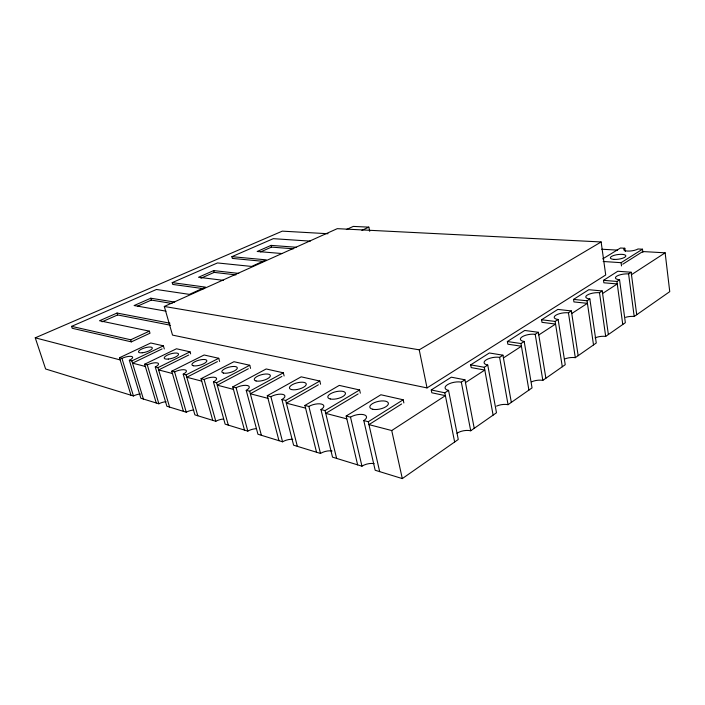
<?xml version="1.0" encoding="UTF-8"?>
<svg xmlns="http://www.w3.org/2000/svg" width="705" height="705" viewBox="0 0 705 705"><rect width="100%" height="100%" fill="white"/><g stroke="black" fill="none" stroke-linecap="round" stroke-linejoin="round"><path stroke-width="1.06" d="M357.629 464.868L346.164 416.029L350.508 417.149A9.65 4.063 -12.9 0 1 363.833 414.707A9.65 4.063 -12.9 0 1 363.789 420.559L375.175 470.253L402.308 478.589L458.268 439.471L448.556 390.385A10.064 4.089 -10.2 0 1 447.375 384.745A10.064 4.089 -10.2 0 1 461.317 382.128L464.93 379.792L474.227 428.314M457.025 433.258A9.896 4.486 -9.7 0 1 470.711 430.781L496.487 412.76L487.745 365.031A9.764 3.772 -9.3 0 1 486.115 359.92A9.764 3.772 -9.3 0 1 499.598 357.356L502.956 355.188L511.328 402.388M496.549 406.124A9.606 4.142 -8.7 0 1 508.049 404.679L532.046 387.9L524.185 341.458A9.482 3.49 -8.6 0 1 522.149 336.814A9.482 3.49 -8.6 0 1 535.218 334.311L538.347 332.293L545.89 378.224M531.632 381.819A9.341 3.833 -7.9 0 1 542.832 380.365L565.234 364.705L558.14 319.488A9.236 3.234 -8.1 0 1 555.769 315.267A9.236 3.234 -8.1 0 1 568.441 312.817L571.358 310.931L578.162 355.664M564.397 359.127A9.103 3.56 -7.3 0 1 575.306 357.664L596.263 343.009L589.856 298.964A9.006 2.996 -7.6 0 1 587.195 295.113A9.006 2.996 -7.6 0 1 599.497 292.725L602.229 290.954L608.371 334.549M595.064 337.889A8.883 3.305 -6.9 0 1 605.692 336.417L625.344 322.687L619.554 279.744A8.804 2.785 -7.3 0 1 616.646 276.237A8.804 2.785 -7.3 0 1 628.596 273.901L631.16 272.236L636.712 314.738M625.626 317.312A8.68 3.076 -6.5 0 1 634.192 316.492L669.75 291.641L665.141 252.822L642.784 251.553L622.762 264.208M401.665 403.947L368.962 424.621L391.724 430.543L445.401 395.655L431.812 392.782L431.24 389.962L451.323 377.184L464.93 379.792M465.467 382.612L484.802 370.046L471.196 367.605L470.676 364.864L489.34 352.985L502.956 355.188M503.44 357.928L521.427 346.234L507.829 344.19L507.362 341.52L524.758 330.451L538.347 332.293M538.787 334.954L555.549 324.053L541.995 322.344L541.572 319.753L557.831 309.407L571.358 310.931M571.755 313.522L587.424 303.335L573.94 301.925L573.553 299.396L588.781 289.711L602.229 290.954M602.59 293.483L617.263 283.939L603.859 282.793L603.515 280.334L617.8 271.24L631.16 272.236M631.477 274.703L665.141 252.822M431.24 389.962L444.829 392.8L448.556 390.385M470.676 364.864L484.291 367.27L487.745 365.031M507.362 341.52L520.969 343.538L524.185 341.458M541.572 319.753L555.135 321.427L558.14 319.488M573.553 299.396L587.053 300.779L589.856 298.964M603.515 280.334L616.928 281.445L619.554 279.744M427.036 387.917L605.718 274.976L601.136 241.956L337.272 228.658L164.309 306.455L172.522 335.104L427.036 387.917L419.219 349.83L164.309 306.455M363.789 420.559L368.301 421.722L403.181 399.779L403.859 402.96M603.172 261.485L621.079 262.683L642.493 249.209L642.889 252.408M346.164 416.029L380.885 394.765L403.181 399.779M602.696 258.902L620.488 248.01L624.824 248.248A7.746 2.265 -7.6 0 0 627.476 251.059A7.746 2.265 -7.6 0 0 638.025 248.971L642.493 249.209M358.122 393.945L325.728 413.377L346.825 418.867M316.536 452.24L304.921 405.428L308.869 406.441A9.209 3.692 -14 0 1 321.524 404.097A9.209 3.692 -14 0 1 320.951 409.552L325.058 410.601L359.603 389.98L360.325 393.17M419.219 349.83L601.136 241.956M304.921 405.428L339.264 385.397L359.603 389.98M318.36 384.815L286.353 403.137L305.591 408.142M278.969 440.695L267.274 395.743L270.887 396.677A8.821 3.366 -14.8 0 1 282.934 394.412A8.821 3.366 -14.8 0 1 281.93 399.515L285.675 400.475L319.806 381.026L320.581 384.234M267.274 395.743L301.176 376.831L319.806 381.026M281.903 376.444L250.337 393.769L267.953 398.351M244.494 430.103L232.773 386.878L236.096 387.724A8.469 3.084 -15.4 0 1 247.587 385.556A8.469 3.084 -15.4 0 1 246.221 390.332L249.658 391.213L283.322 372.813L284.124 375.976M232.773 386.878L266.19 368.962L283.322 372.813M248.363 368.741L217.263 385.168L233.452 389.38M212.751 420.347L201.048 378.717L204.106 379.501A8.152 2.829 -16 0 1 215.087 377.404A8.152 2.829 -16 0 1 213.43 381.899L216.585 382.709L249.746 365.26L250.575 368.38M201.048 378.717L233.945 361.709L249.746 365.26M217.396 361.621L186.799 377.245L201.727 381.123M183.423 411.332L171.764 371.183L174.593 371.914A7.87 2.6 -16.4 0 1 185.115 369.887A7.87 2.6 -16.4 0 1 183.203 374.126L186.12 374.875L218.753 358.29L219.616 361.454M171.764 371.183L204.133 354.994L218.753 358.29M188.72 355.038L158.634 369.913L172.443 373.509M156.246 402.987L144.666 364.212L147.283 364.89A7.605 2.397 -16.7 0 1 157.374 362.925A7.605 2.397 -16.7 0 1 155.259 366.944L157.955 367.631L190.05 351.83L190.641 353.928M144.666 364.212L176.479 348.772L190.05 351.83M162.088 348.922L132.522 363.128L145.336 366.459M130.989 395.223L119.497 357.743L121.939 358.369A7.358 2.221 -16.9 0 1 131.641 356.474A7.358 2.221 -16.9 0 1 129.341 360.273L131.853 360.925L163.393 345.829L164.3 348.949M119.497 357.743L150.764 342.991L163.393 345.829M203.868 288.715L172.725 284.423L172.223 282.617L205.499 287.129L189.389 294.373L156.431 289.482L71.593 326.362L72.201 328.274L131.359 341.863L149.998 333.209L149.398 331.147L99.528 320.74L117.048 313.046L169.931 323.198M71.593 326.362L130.733 339.784L149.398 331.147M361.868 230.35L368.83 227.142L369.72 231.302M346.349 229.557L353.284 226.411L368.83 227.142M102.066 321.806L117.62 314.95L170.513 325.234M137.625 306.129L151.346 300.083L171.967 303.467M200.907 278.228L214.17 272.386L235.955 274.888M260.603 251.914L271.487 247.111L293.403 248.794M174.673 302.075L150.808 298.215L134.126 305.538L166.036 311.169M238.748 273.417L213.694 270.588L198.519 277.259L223.379 280.334M296.267 247.261L271.064 245.384L257.193 251.474L281.974 253.536M172.223 282.617L217.475 262.939L251.588 266.437L266.234 259.854L231.892 256.673L232.342 258.409L263.467 261.361M231.892 256.673L273.293 238.669L310.288 241.128M140.365 393.972A7.27 2.459 -17.4 0 0 133.439 395.972L45.622 368.988L35.25 337.827L282.3 231.143L328.019 233.734M601.717 249.226L617.615 250.125M35.25 337.827L120.167 359.911M166.028 401.709A7.508 2.653 -17.1 0 0 158.872 403.789L140.877 398.263L129.341 360.273M193.655 410.037A7.764 2.873 -16.8 0 0 186.252 412.205L166.874 406.247L155.259 366.944M223.467 419.017A8.037 3.12 -16.3 0 0 215.809 421.29L194.88 414.857L183.203 374.126M255.748 428.746A8.345 3.393 -15.8 0 0 247.816 431.116L225.142 424.154L213.43 381.899M292.769 439.33A8.689 3.71 -15 0 0 282.573 441.806L257.933 434.227L246.221 390.332M332.073 450.997A9.059 4.054 -14.1 0 0 320.475 453.447L293.597 445.19L281.93 399.515M374.126 463.634A9.491 4.459 -12.9 0 0 361.956 466.19L332.522 457.148L320.951 409.552M121.939 358.369L133.439 395.972M131.853 360.925L143.388 399.03M117.048 313.046L117.62 314.95M130.733 339.784L131.359 341.863M147.283 364.89L158.872 403.789M157.955 367.631L169.579 407.085M150.808 298.215L151.346 300.083M174.593 371.914L186.252 412.205M186.12 374.875L197.805 415.756M204.106 379.501L215.809 421.29M216.585 382.709L228.305 425.124M236.096 387.724L247.816 431.116M213.694 270.588L214.17 272.386M249.658 391.213L261.37 435.285M270.887 396.677L282.573 441.806M285.675 400.475L297.334 446.336M308.869 406.441L320.475 453.447M271.064 245.384L271.487 247.111M325.058 410.601L336.611 458.409M350.508 417.149L361.956 466.19M368.301 421.722L379.669 471.636M391.724 430.543L402.308 478.589M444.829 392.8L454.646 442.009M461.317 382.128L470.711 430.781M484.291 367.27L493.112 415.122M499.598 357.356L508.049 404.679M520.969 343.538L528.909 390.094M535.218 334.311L542.832 380.365M555.135 321.427L562.299 366.759M568.441 312.817L575.306 357.664M587.053 300.779L593.513 344.93M599.497 292.725L605.692 336.417M616.928 281.445L622.762 324.485M621.079 262.683L621.51 265.944M628.596 273.901L634.192 316.492M624.824 248.248L625.256 251.482M223.459 373.06A8.002 2.749 -15.4 0 0 236.757 369.182A8.002 2.749 -15.4 0 0 228.517 367.287A8.002 2.749 -15.4 0 0 223.459 373.06M330.275 398.968A9.042 3.56 -13.3 0 0 345.133 394.5A9.042 3.56 -13.3 0 0 334.514 392.059A9.042 3.56 -13.3 0 0 330.275 398.968M168.301 359.074A7.464 2.335 -16.2 0 0 178.568 354.016A7.464 2.335 -16.2 0 0 167.305 355.144A7.464 2.335 -16.2 0 0 168.301 359.074M291.57 389.583A8.654 3.261 -14.2 0 0 305.864 385.327A8.654 3.261 -14.2 0 0 296.144 383.097A8.654 3.261 -14.2 0 0 291.57 389.583M142.26 352.782A7.226 2.168 -16.5 0 0 152.35 347.953A7.226 2.168 -16.5 0 0 141.608 349.063A7.226 2.168 -16.5 0 0 142.26 352.782M256.091 380.973A8.31 2.987 -14.9 0 0 269.874 376.919A8.31 2.987 -14.9 0 0 260.938 374.866A8.31 2.987 -14.9 0 0 256.091 380.973M372.689 409.252A9.473 3.904 -12.3 0 0 388.138 404.547A9.473 3.904 -12.3 0 0 376.488 401.868A9.473 3.904 -12.3 0 0 372.689 409.252M193.346 365.754A7.72 2.529 -15.9 0 0 206.195 362.044A7.72 2.529 -15.9 0 0 198.572 360.29A7.72 2.529 -15.9 0 0 193.346 365.754M614.099 259.396A7.826 2.344 -7.7 0 0 625.864 255.959A7.826 2.344 -7.7 0 0 614.346 255.272A7.826 2.344 -7.7 0 0 614.099 259.396"/></g></svg>
